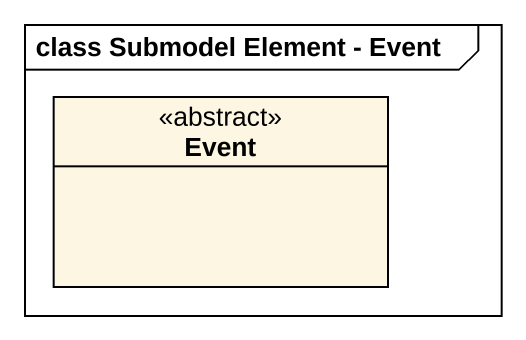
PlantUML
@startuml
mainframe class Submodel Element - Event
hide circle
hide empty members
class Event <<abstract>>
@enduml
